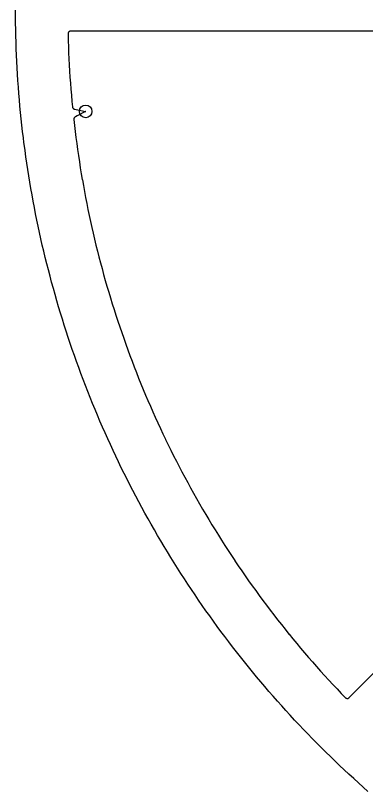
# Model space of a CAD drawing. Header units: millimetres. Extents: x -94 to 94, y -94 to 94.
# Drawn here: x -94.5 to -62.7, y -70.8 to -0.5 of the extents above; entities that cross this region are included whole.
import ezdxf

# ---------------------------------------------------------------- set-up
doc = ezdxf.new("R2010")
doc.units = ezdxf.units.MM
for name, color, linetype in [('CUT_INNER', 6, 'Continuous'), ('CUT_OUTER', 1, 'Continuous'), ('ENGRAVE', 7, 'Continuous')]:
    doc.layers.add(name, color=color, linetype=linetype)

msp = doc.modelspace()

# ---------------------------------------------------------------- linework, layer by layer
at = {"layer": 'CUT_INNER'}
msp.add_lwpolyline([(-61.1564, -1.89), (-89.4993, -1.89), (-89.5241, -1.8912), (-89.5487, -1.8949), (-89.5728, -1.9011), (-89.5962, -1.9095), (-89.6186, -1.9203), (-89.6398, -1.9333), (-89.6597, -1.9482), (-89.6779, -1.9651), (-89.6944, -1.9837), (-89.709, -2.0039), (-89.7215, -2.0254), (-89.7317, -2.0481), (-89.7397, -2.0716), (-89.7453, -2.0958), (-89.7485, -2.1205), (-89.7492, -2.1454), (-89.748, -2.2024), (-89.7479, -2.204), (-89.7328, -2.7531), (-89.7327, -2.7546), (-89.7142, -3.3036), (-89.7141, -3.3051), (-89.6922, -3.854), (-89.6922, -3.8555), (-89.6669, -4.4043), (-89.6668, -4.4058), (-89.6382, -4.9544), (-89.6381, -4.9559), (-89.6061, -5.5043), (-89.606, -5.5058), (-89.5706, -6.054), (-89.5705, -6.0555), (-89.5318, -6.6035), (-89.5317, -6.605), (-89.4896, -7.1527), (-89.4895, -7.1543), (-89.444, -7.7017), (-89.4439, -7.7032), (-89.3951, -8.2504), (-89.3949, -8.2519), (-89.3475, -8.7497), (-89.3441, -8.7734), (-89.3384, -8.7966), (-89.3306, -8.8191), (-89.3206, -8.8408), (-89.3087, -8.8615), (-89.2948, -8.8809), (-89.2791, -8.899), (-89.2618, -8.9154), (-89.2429, -8.9301), (-89.2228, -8.9429), (-89.2015, -8.9538), (-89.1793, -8.9626), (-89.1564, -8.9692), (-89.1329, -8.9736), (-89.0084, -8.9909), (-89.001, -8.9921), (-88.1547, -9.1617), (-88.1493, -9.1631), (-88.1538, -9.1658), (-88.9147, -9.5738), (-88.9215, -9.5772), (-89.083, -9.6517), (-89.1043, -9.6628), (-89.1245, -9.676), (-89.1433, -9.691), (-89.1606, -9.7077), (-89.1762, -9.726), (-89.19, -9.7458), (-89.2018, -9.7668), (-89.2115, -9.7888), (-89.2191, -9.8116), (-89.2244, -9.8351), (-89.2275, -9.859), (-89.2282, -9.883), (-89.2266, -9.907), (-89.1657, -10.4417), (-89.1655, -10.4433), (-89.0999, -10.9887), (-89.0998, -10.9902), (-89.0308, -11.5352), (-89.0306, -11.5367), (-88.9584, -12.0812), (-88.9582, -12.0827), (-88.8826, -12.6268), (-88.8824, -12.6284), (-88.8034, -13.172), (-88.8032, -13.1735), (-88.7209, -13.7166), (-88.7207, -13.7181), (-88.6351, -14.2607), (-88.6349, -14.2622), (-88.5459, -14.8043), (-88.5457, -14.8058), (-88.4534, -15.3473), (-88.4532, -15.3489), (-88.3576, -15.8898), (-88.3573, -15.8913), (-88.2584, -16.4317), (-88.2582, -16.4332), (-88.1559, -16.9729), (-88.1557, -16.9744), (-88.0501, -17.5135), (-88.0498, -17.515), (-87.941, -18.0534), (-87.9407, -18.0549), (-87.8286, -18.5927), (-87.8283, -18.5942), (-87.7129, -19.1312), (-87.7125, -19.1327), (-87.5938, -19.6691), (-87.5935, -19.6706), (-87.4715, -20.2062), (-87.4711, -20.2077), (-87.3459, -20.7425), (-87.3455, -20.744), (-87.2169, -21.278), (-87.2166, -21.2795), (-87.0847, -21.8128), (-87.0844, -21.8143), (-86.9493, -22.3467), (-86.9489, -22.3482), (-86.8105, -22.8798), (-86.8101, -22.8813), (-86.6685, -23.4121), (-86.6681, -23.4135), (-86.5232, -23.9434), (-86.5228, -23.9449), (-86.3747, -24.4738), (-86.3742, -24.4753), (-86.2229, -25.0034), (-86.2224, -25.0048), (-86.0678, -25.532), (-86.0674, -25.5334), (-85.9095, -26.0596), (-85.9091, -26.061), (-85.748, -26.5862), (-85.7476, -26.5877), (-85.5833, -27.1119), (-85.5828, -27.1133), (-85.4153, -27.6365), (-85.4148, -27.6379), (-85.2441, -28.16), (-85.2436, -28.1615), (-85.0697, -28.6826), (-85.0692, -28.684), (-84.8921, -29.204), (-84.8916, -29.2055), (-84.7114, -29.7243), (-84.7108, -29.7258), (-84.5274, -30.2436), (-84.5269, -30.245), (-84.3402, -30.7616), (-84.3397, -30.7631), (-84.1499, -31.2786), (-84.1493, -31.28), (-83.9564, -31.7943), (-83.9558, -31.7957), (-83.7597, -32.3089), (-83.7592, -32.3103), (-83.5599, -32.8222), (-83.5593, -32.8236), (-83.3569, -33.3343), (-83.3563, -33.3357), (-83.1508, -33.8451), (-83.1502, -33.8465), (-82.9416, -34.3547), (-82.941, -34.3561), (-82.7292, -34.863), (-82.7286, -34.8644), (-82.5137, -35.3699), (-82.5131, -35.3713), (-82.2952, -35.8756), (-82.2946, -35.877), (-82.0735, -36.3798), (-82.0729, -36.3812), (-81.8487, -36.8827), (-81.8481, -36.8841), (-81.6209, -37.3843), (-81.6202, -37.3857), (-81.39, -37.8844), (-81.3893, -37.8858), (-81.156, -38.3831), (-81.1553, -38.3845), (-80.9189, -38.8803), (-80.9183, -38.8817), (-80.6788, -39.3761), (-80.6782, -39.3775), (-80.4357, -39.8704), (-80.435, -39.8718), (-80.1896, -40.3632), (-80.1889, -40.3645), (-79.9404, -40.8544), (-79.9397, -40.8558), (-79.6882, -41.3442), (-79.6875, -41.3455), (-79.433, -41.8324), (-79.4323, -41.8337), (-79.1748, -42.319), (-79.1741, -42.3203), (-78.9137, -42.804), (-78.913, -42.8053), (-78.6496, -43.2874), (-78.6488, -43.2887), (-78.3825, -43.7691), (-78.3817, -43.7705), (-78.1124, -44.2493), (-78.1117, -44.2506), (-77.8395, -44.7277), (-77.8387, -44.7291), (-77.5635, -45.2045), (-77.5628, -45.2058), (-77.2847, -45.6796), (-77.2839, -45.6809), (-77.003, -46.1529), (-77.0022, -46.1542), (-76.7183, -46.6245), (-76.7175, -46.6258), (-76.4308, -47.0944), (-76.43, -47.0957), (-76.1404, -47.5625), (-76.1396, -47.5638), (-75.8471, -48.0288), (-75.8463, -48.0301), (-75.551, -48.4932), (-75.5502, -48.4945), (-75.252, -48.9559), (-75.2512, -48.9572), (-74.9502, -49.4167), (-74.9494, -49.418), (-74.6456, -49.8757), (-74.6448, -49.877), (-74.3382, -50.3328), (-74.3373, -50.334), (-74.0279, -50.7879), (-74.0271, -50.7892), (-73.7149, -51.2412), (-73.714, -51.2425), (-73.3991, -51.6926), (-73.3982, -51.6938), (-73.0806, -52.1419), (-73.0797, -52.1432), (-72.7592, -52.5894), (-72.7583, -52.5906), (-72.4352, -53.0348), (-72.4343, -53.0361), (-72.1084, -53.4783), (-72.1075, -53.4795), (-71.7789, -53.9197), (-71.778, -53.921), (-71.4467, -54.3591), (-71.4458, -54.3604), (-71.1118, -54.7965), (-71.1109, -54.7977), (-70.7743, -55.2318), (-70.7733, -55.233), (-70.434, -55.665), (-70.4331, -55.6662), (-70.0912, -56.0962), (-70.0902, -56.0974), (-69.7456, -56.5252), (-69.7447, -56.5264), (-69.3975, -56.9521), (-69.3965, -56.9532), (-69.0467, -57.3768), (-69.0458, -57.378), (-68.6934, -57.7994), (-68.6924, -57.8006), (-68.3374, -58.2198), (-68.3364, -58.221), (-67.9789, -58.638), (-67.9779, -58.6392), (-67.6178, -59.054), (-67.6168, -59.0552), (-67.2542, -59.4678), (-67.2532, -59.4689), (-66.8881, -59.8793), (-66.887, -59.8805), (-66.5194, -60.2886), (-66.5184, -60.2898), (-66.1482, -60.6957), (-66.1472, -60.6968), (-65.7746, -61.1004), (-65.7735, -61.1015), (-65.3984, -61.5028), (-65.3974, -61.5039), (-65.0198, -61.9029), (-65.0188, -61.9041), (-64.6523, -62.2865), (-64.6343, -62.3036), (-64.6146, -62.3188), (-64.5935, -62.332), (-64.5712, -62.343), (-64.5479, -62.3517), (-64.5239, -62.3581), (-64.4993, -62.3621), (-64.4745, -62.3636), (-64.4496, -62.3626), (-64.425, -62.3592), (-64.4008, -62.3533), (-64.3774, -62.3451), (-64.3549, -62.3346), (-64.3335, -62.3218), (-64.3135, -62.3071), (-64.295, -62.2904), (-50.7992, -48.7946)], dxfattribs=at)
at = {"layer": 'CUT_OUTER'}
msp.add_lwpolyline([(-62.5977, -70.7939), (-63.0309, -70.4085), (-63.4618, -70.0204), (-63.8902, -69.6297), (-64.3162, -69.2363), (-64.7398, -68.8404), (-65.161, -68.4419), (-65.5798, -68.0408), (-65.996, -67.6371), (-66.4098, -67.2309), (-66.821, -66.8221), (-67.2298, -66.4109), (-67.636, -65.9971), (-68.0397, -65.5809), (-68.4408, -65.1621), (-68.8394, -64.741), (-69.2353, -64.3174), (-69.6286, -63.8913), (-70.0194, -63.4629), (-70.4074, -63.0321), (-70.7929, -62.5989), (-71.1756, -62.1633), (-71.5557, -61.7254), (-71.9331, -61.2852), (-72.3078, -60.8427), (-72.6798, -60.3978), (-73.049, -59.9508), (-73.4155, -59.5014), (-73.7792, -59.0498), (-74.1401, -58.596), (-74.4983, -58.14), (-74.8536, -57.6818), (-75.2061, -57.2214), (-75.5558, -56.7589), (-75.9027, -56.2942), (-76.2466, -55.8274), (-76.5878, -55.3585), (-76.926, -54.8875), (-77.2613, -54.4145), (-77.5937, -53.9394), (-77.9233, -53.4623), (-78.2498, -52.9832), (-78.5735, -52.502), (-78.8941, -52.0189), (-79.2118, -51.5339), (-79.5265, -51.0468), (-79.8383, -50.5579), (-80.147, -50.0671), (-80.4527, -49.5744), (-80.7553, -49.0798), (-81.055, -48.5834), (-81.3515, -48.0851), (-81.645, -47.585), (-81.9355, -47.0832), (-82.2228, -46.5795), (-82.5071, -46.0742), (-82.7883, -45.567), (-83.0663, -45.0582), (-83.3412, -44.5477), (-83.613, -44.0355), (-83.8816, -43.5216), (-84.1471, -43.0061), (-84.4094, -42.489), (-84.6685, -41.9702), (-84.9244, -41.4499), (-85.1771, -40.9281), (-85.4267, -40.4046), (-85.673, -39.8797), (-85.9161, -39.3533), (-86.1559, -38.8254), (-86.3925, -38.296), (-86.6259, -37.7652), (-86.856, -37.2329), (-87.0828, -36.6993), (-87.3063, -36.1643), (-87.5266, -35.6279), (-87.7435, -35.0902), (-87.9572, -34.5511), (-88.1675, -34.0108), (-88.3746, -33.4692), (-88.5783, -32.9263), (-88.7786, -32.3822), (-88.9757, -31.8368), (-89.1693, -31.2903), (-89.3596, -30.7425), (-89.5466, -30.1937), (-89.7302, -29.6437), (-89.9104, -29.0925), (-90.0872, -28.5403), (-90.2606, -27.987), (-90.4306, -27.4326), (-90.5973, -26.8772), (-90.7605, -26.3208), (-90.9203, -25.7635), (-91.0766, -25.2051), (-91.2296, -24.6458), (-91.3791, -24.0855), (-91.5251, -23.5244), (-91.6678, -22.9624), (-91.8069, -22.3995), (-91.9426, -21.8357), (-92.0749, -21.2712), (-92.2037, -20.7058), (-92.329, -20.1397), (-92.4508, -19.5728), (-92.5692, -19.0051), (-92.6841, -18.4368), (-92.7954, -17.8677), (-92.9033, -17.298), (-93.0077, -16.7277), (-93.1086, -16.1567), (-93.206, -15.585), (-93.2999, -15.0128), (-93.3902, -14.4401), (-93.4771, -13.8668), (-93.5604, -13.293), (-93.6402, -12.7186), (-93.7165, -12.1438), (-93.7369, -11.9827), (-93.7369, -11.9827), (-93.7893, -11.5678), (-93.8585, -10.9921), (-93.9242, -10.416), (-93.9864, -9.8395), (-94.045, -9.2626), (-94.1, -8.6854), (-94.1507, -8.1172), (-94.1515, -8.1086), (-94.1995, -7.5308), (-94.2439, -6.9526), (-94.2848, -6.3742), (-94.3221, -5.7956), (-94.3559, -5.2167), (-94.3861, -4.6377), (-94.4128, -4.0584), (-94.4359, -3.479), (-94.4555, -2.8995), (-94.4715, -2.3199), (-94.4758, -2.1223), (-94.4758, -2.1223), (-94.484, -1.7394), (-94.4929, -1.1597), (-94.4982, -0.5798), (-94.5, 0)], dxfattribs=at)
at = {"layer": 'ENGRAVE'}
msp.add_circle((-88.1485, -9.1629), 0.567, dxfattribs=at)

doc.saveas('drawing.dxf')
